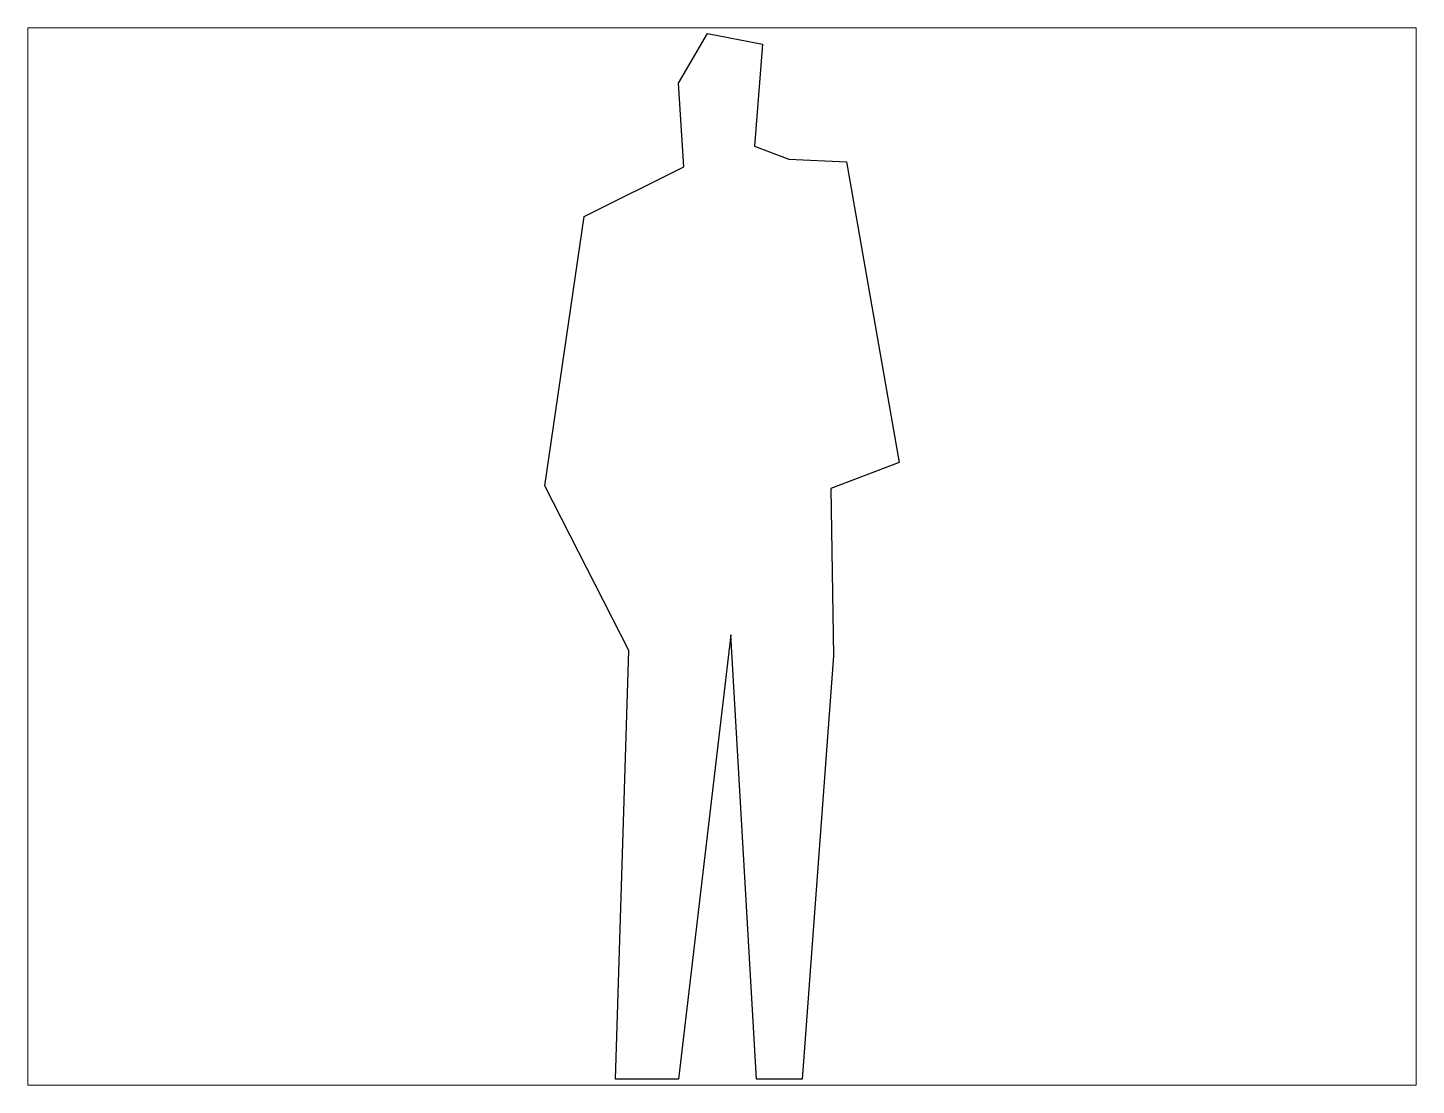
# Paper-space layout 'Layout1' of a CAD drawing. Header units: millimetres. Extents: x 1.05 to 9.45, y 0.8 to 7.2.
# The model-space entities are those that its viewports show. They can reach past a viewport. Long polylines and large blocks are cut down to what shows.
import ezdxf

# ---------------------------------------------------------------- set-up
doc = ezdxf.new("R2010")
doc.units = ezdxf.units.MM
doc.header["$MEASUREMENT"] = 0

# ---------------------------------------------------------------- blocks, each defined once
blk = doc.blocks.new('*U5')
at = {"color": 0}
for p, q in [((-63.9, 1632), (-16.6, 1713.3)), ((-16.6, 1713.3), (73.7, 1696.2)), ((73.7, 1696.2), (60.8, 1529.2)), ((-55.3, 1494.9), (-63.9, 1632)), ((60.8, 1529.2), (116.7, 1507.7)), ((116.7, 1507.7), (211.2, 1503.5)), ((211.2, 1503.5), (297.3, 1010.9)), ((-218.6, 1413.5), (-55.3, 1494.9)), ((-283.1, 972.3), (-218.6, 1413.5)), ((297.3, 1010.9), (185.5, 968.1)), ((-145.5, 702.5), (-283.1, 972.3)), ((185.5, 968.1), (189.8, 693.9)), ((22.1, 728.2), (-63.9, 0)), ((63.9, 0), (22.1, 728.2)), ((-167.1, 0), (-145.5, 702.5)), ((189.8, 693.9), (138.5, 0)), ((-63.9, 0), (-167.1, 0)), ((138.5, 0), (63.9, 0))]:
    blk.add_line(p, q, dxfattribs=at)

msp = doc.modelspace()

# ---------------------------------------------------------------- block references
at = {"color": 0, "linetype": 'ByBlock'}
msp.add_blockref('*U5', (8000, 1800), dxfattribs=at)

psp = doc.layouts.get("Layout1")

# ---------------------------------------------------------------- viewports
at = {"layer": '0'}
psp.add_viewport(center=(5.25, 4), size=(8.4, 6.4), view_center_point=(8007.3601, 2656.6075), view_height=1732.728779, dxfattribs=at)

doc.saveas('drawing.dxf')
